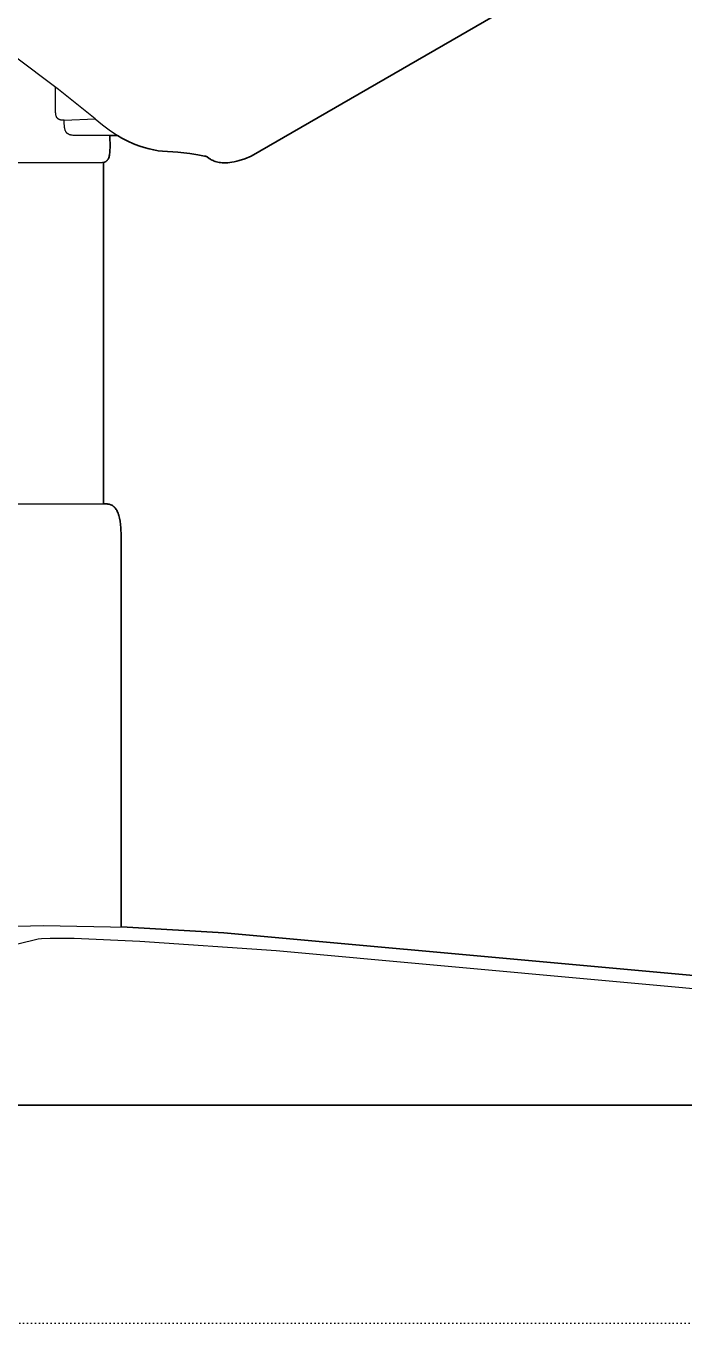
# Model space of a CAD drawing. Header units: millimetres. Extents: x 0 to 1824, y -1116 to 893.
# Drawn here: x 1456.4 to 1640.2, y 0 to 362.2 of the extents above; entities that cross this region are included whole.
import ezdxf

# ---------------------------------------------------------------- set-up
doc = ezdxf.new("R2010")
doc.units = ezdxf.units.MM
doc.linetypes.add('Dots', pattern=[1, 0, -1])
doc.layers.add('Blocks', color=7, linetype='Continuous')
for name, color, linetype, lineweight, true_color in [('Blocks$Inner', 7, 'Continuous', 25, 0x007f00), ('Blocks$Outline', 7, 'Continuous', 35, 0xff3f3f), ('Groud', 7, 'Dots', 25, 0x243775)]:
    doc.layers.add(name, color=color, linetype=linetype, lineweight=lineweight, true_color=true_color)

# ---------------------------------------------------------------- blocks, each defined once
blk = doc.blocks.new('Oxford Low Office Chair Side')
at = {"layer": 'Blocks$Inner'}
for points in [[(402.42, 331.67), (400.32, 331.67), (390.28, 331.67), (390.03, 331.67), (389.8, 331.69), (389.69, 331.7), (389.58, 331.72), (389.48, 331.74), (389.38, 331.76), (389.38, 331.76), (389.37, 331.76), (389.37, 331.76), (389.37, 331.76), (389.36, 331.76), (389.36, 331.76), (389.36, 331.76), (389.35, 331.76), (389.35, 331.76), (389.35, 331.76), (389.35, 331.76), (389.34, 331.76), (389.34, 331.76), (389.34, 331.77), (389.33, 331.77), (389.33, 331.77), (389.33, 331.77), (389.33, 331.77), (389.32, 331.77), (389.32, 331.77), (389.32, 331.77), (389.31, 331.77), (389.31, 331.77), (389.31, 331.77), (389.3, 331.77), (389.3, 331.77), (389.3, 331.78), (389.3, 331.78), (389.29, 331.78), (389.29, 331.78), (389.29, 331.78), (389.28, 331.78), (389.27, 331.78), (389.27, 331.78), (389.27, 331.78), (389.26, 331.78), (389.26, 331.78), (389.26, 331.79), (389.25, 331.79), (389.25, 331.79), (389.25, 331.79), (389.25, 331.79), (389.24, 331.79), (389.24, 331.79), (389.24, 331.79), (389.23, 331.79), (389.23, 331.79), (389.23, 331.79), (389.23, 331.79), (389.22, 331.8), (389.22, 331.8), (389.22, 331.8), (389.21, 331.8), (389.21, 331.8), (389.21, 331.8), (389.21, 331.8), (389.2, 331.8), (389.2, 331.8), (389.2, 331.8), (389.19, 331.8), (389.19, 331.8), (389.19, 331.81), (389.19, 331.81), (389.18, 331.81), (389.18, 331.81), (389.18, 331.81), (389.17, 331.81), (389.17, 331.81), (389.17, 331.81), (389.17, 331.81), (389.16, 331.81), (389.16, 331.81), (389.16, 331.81), (389.15, 331.82), (389.15, 331.82), (389.15, 331.82), (389.15, 331.82), (389.14, 331.82), (389.14, 331.82), (389.14, 331.82), (389.13, 331.82), (389.13, 331.82), (389.13, 331.82), (389.13, 331.82), (389.12, 331.83), (389.12, 331.83), (389.12, 331.83), (389.12, 331.83), (389.11, 331.83), (389.11, 331.83), (389.11, 331.83), (389.1, 331.83), (389.1, 331.83), (389.02, 331.86), (388.93, 331.9), (388.93, 331.9), (388.93, 331.9), (388.92, 331.9), (388.92, 331.9), (388.92, 331.9), (388.92, 331.9), (388.92, 331.9), (388.91, 331.91), (388.91, 331.91), (388.91, 331.91), (388.91, 331.91), (388.9, 331.91), (388.9, 331.91), (388.9, 331.91), (388.89, 331.91), (388.89, 331.91), (388.85, 331.93), (388.85, 331.93), (388.85, 331.93), (388.85, 331.94), (388.84, 331.94), (388.83, 331.94), (388.83, 331.94), (388.83, 331.94), (388.83, 331.95), (388.82, 331.95), (388.82, 331.95), (388.82, 331.95), (388.82, 331.95), (388.81, 331.95), (388.81, 331.95), (388.81, 331.95), (388.81, 331.95), (388.8, 331.96), (388.8, 331.96), (388.8, 331.96), (388.8, 331.96), (388.8, 331.96), (388.79, 331.96), (388.79, 331.96), (388.79, 331.96), (388.79, 331.97), (388.78, 331.97), (388.78, 331.97), (388.78, 331.97), (388.78, 331.97), (388.74, 331.99), (388.7, 332.01), (388.63, 332.05), (388.63, 332.05), (388.63, 332.06), (388.63, 332.06), (388.62, 332.06), (388.62, 332.06), (388.62, 332.06), (388.62, 332.06), (388.62, 332.06), (388.61, 332.07), (388.61, 332.07), (388.61, 332.07), (388.61, 332.07), (388.61, 332.07), (388.6, 332.07), (388.6, 332.07), (388.6, 332.07), (388.6, 332.08), (388.59, 332.08), (388.59, 332.08), (388.59, 332.08), (388.59, 332.08), (388.59, 332.08), (388.58, 332.08), (388.58, 332.09), (388.58, 332.09), (388.58, 332.09), (388.58, 332.09), (388.57, 332.09), (388.57, 332.09), (388.57, 332.09), (388.57, 332.1), (388.57, 332.1), (388.5, 332.14), (388.47, 332.17), (388.47, 332.17), (388.47, 332.17), (388.46, 332.17), (388.46, 332.18), (388.46, 332.18), (388.46, 332.18), (388.46, 332.18), (388.45, 332.18), (388.45, 332.18), (388.45, 332.18), (388.45, 332.19), (388.45, 332.19), (388.44, 332.19), (388.44, 332.19), (388.44, 332.19), (388.44, 332.19), (388.44, 332.19), (388.44, 332.2), (388.43, 332.2), (388.43, 332.2), (388.43, 332.2), (388.43, 332.2), (388.43, 332.2), (388.42, 332.21), (388.42, 332.21), (388.42, 332.21), (388.42, 332.21), (388.42, 332.21), (388.41, 332.21), (388.41, 332.22), (388.41, 332.22), (388.41, 332.22), (388.38, 332.24), (388.35, 332.27), (388.35, 332.27), (388.35, 332.27), (388.35, 332.28), (388.34, 332.28), (388.34, 332.28), (388.34, 332.28), (388.34, 332.28), (388.34, 332.28), (388.34, 332.29), (388.33, 332.29), (388.33, 332.29), (388.33, 332.29), (388.33, 332.29), (388.33, 332.29), (388.33, 332.3), (388.32, 332.3), (388.32, 332.3), (388.32, 332.3), (388.32, 332.3), (388.32, 332.3), (388.32, 332.31), (388.31, 332.31), (388.31, 332.31), (388.31, 332.31), (388.31, 332.31), (388.31, 332.31), (388.3, 332.32), (388.3, 332.32), (388.3, 332.32), (388.3, 332.32), (388.3, 332.32), (388.3, 332.32), (388.29, 332.33), (388.29, 332.33), (388.29, 332.33), (388.29, 332.33), (388.29, 332.33), (388.29, 332.34), (388.28, 332.34), (388.28, 332.34), (388.28, 332.34), (388.28, 332.34), (388.28, 332.34), (388.28, 332.35), (388.27, 332.35), (388.27, 332.35), (388.27, 332.35), (388.27, 332.35), (388.27, 332.35), (388.27, 332.36), (388.26, 332.36), (388.26, 332.36), (388.26, 332.36), (388.26, 332.36), (388.26, 332.37), (388.26, 332.37), (388.26, 332.37), (388.25, 332.37), (388.25, 332.37), (388.25, 332.37), (388.25, 332.38), (388.25, 332.38), (388.25, 332.38), (388.24, 332.38), (388.22, 332.41), (388.19, 332.44), (388.17, 332.47), (388.12, 332.53), (388.12, 332.53), (388.12, 332.53), (388.12, 332.54), (388.12, 332.54), (388.12, 332.54), (388.12, 332.54), (388.11, 332.54), (388.11, 332.55), (388.11, 332.55), (388.11, 332.55), (388.11, 332.55), (388.11, 332.55), (388.11, 332.56), (388.1, 332.56), (388.1, 332.56), (388.1, 332.56), (388.08, 332.59), (388.06, 332.63), (388.04, 332.66), (388.02, 332.69), (388, 332.72), (387.96, 332.79), (387.89, 332.93), (387.83, 333.08), (387.78, 333.24), (387.74, 333.4), (387.7, 333.56), (387.64, 333.91), (387.6, 334.28), (387.56, 335.06), (387.55, 335.88), (396.23, 336.25), (398.21, 334.62), (400.1, 333.2), (401.91, 331.97), (403.65, 330.93), (405.3, 330.05), (406.89, 329.32), (408.4, 328.73), (409.85, 328.25), (411.23, 327.88), (412.54, 327.6), (413.8, 327.4), (415, 327.25), (419.28, 326.95), (422.59, 326.62), (424.86, 326.25), (426.29, 325.96), (426.75, 325.87), (426.94, 325.84), (427.02, 325.84), (427.22, 325.8), (427.24, 325.8), (427.25, 325.79), (427.29, 325.77), (427.34, 325.74), (427.45, 325.67), (428.02, 325.26), (428.4, 325.01), (428.62, 324.88), (428.87, 324.76), (429.13, 324.63), (429.42, 324.51), (429.73, 324.4), (430.06, 324.3), (430.42, 324.21), (430.81, 324.14), (431.23, 324.08), (431.68, 324.04), (432.16, 324.02), (432.66, 324.02), (433.21, 324.05), (433.78, 324.11), (434.39, 324.2), (435.04, 324.32), (435.72, 324.47), (436.44, 324.66), (438, 325.16), (439.73, 325.83), (507.4, 364.89)], [(396.23, 336.25), (385.96, 344.5), (373.22, 354.04), (351.61, 369.49), (340.66, 377.43), (332.52, 383.84)], [(400.32, 331.67), (400.33, 328.25), (400.31, 327.56), (400.27, 326.93), (400.21, 326.36), (400.16, 326.11), (400.11, 325.86), (400.05, 325.64), (399.98, 325.42), (399.89, 325.23), (399.85, 325.14), (399.8, 325.05), (399.75, 324.96), (399.7, 324.88), (399.64, 324.8), (399.58, 324.73), (399.51, 324.66), (399.45, 324.59), (399.41, 324.56), (399.37, 324.53), (399.3, 324.47), (399.22, 324.41), (399.14, 324.36), (399.05, 324.32), (399.03, 324.3), (399.01, 324.29), (399, 324.29), (399, 324.29), (399, 324.29), (399, 324.29), (398.99, 324.29), (398.99, 324.28), (398.99, 324.28), (398.98, 324.28), (398.98, 324.28), (398.98, 324.28), (398.98, 324.28), (398.97, 324.28), (398.97, 324.27), (398.97, 324.27), (398.96, 324.27), (398.96, 324.27), (398.87, 324.23), (398.86, 324.23), (398.86, 324.23), (398.86, 324.23), (398.85, 324.22), (398.85, 324.22), (398.84, 324.22), (398.84, 324.22), (398.84, 324.22), (398.83, 324.22), (398.83, 324.22), (398.83, 324.21), (398.82, 324.21), (398.82, 324.21), (398.77, 324.19), (398.66, 324.16), (398.56, 324.13), (398.45, 324.1), (398.33, 324.08), (398.21, 324.06), (398.08, 324.04), (397.82, 324.02), (397.53, 324.02), (370.39, 324.02)], [(385.65, 336.45), (385.65, 336.45), (385.65, 336.45), (385.65, 336.46), (385.65, 336.46), (385.65, 336.46), (385.64, 336.46), (385.64, 336.46), (385.64, 336.46), (385.64, 336.47), (385.64, 336.47), (385.64, 336.47), (385.63, 336.47), (385.63, 336.47), (385.63, 336.47), (385.63, 336.48), (385.63, 336.48), (385.63, 336.48), (385.62, 336.48), (385.62, 336.49), (385.62, 336.49), (385.62, 336.49), (385.62, 336.49), (385.62, 336.49), (385.61, 336.49), (385.61, 336.49), (385.61, 336.5), (385.61, 336.5), (385.61, 336.5), (385.61, 336.5), (385.61, 336.5), (385.61, 336.5), (385.61, 336.5), (385.6, 336.51), (385.6, 336.51), (385.6, 336.51), (385.58, 336.53), (385.54, 336.58), (385.53, 336.61), (385.53, 336.61), (385.52, 336.61), (385.52, 336.61), (385.52, 336.61), (385.52, 336.62), (385.52, 336.62), (385.52, 336.62), (385.52, 336.62), (385.52, 336.62), (385.51, 336.63), (385.51, 336.63), (385.51, 336.63), (385.51, 336.63), (385.51, 336.63), (385.48, 336.68), (385.45, 336.74), (385.42, 336.79), (385.39, 336.85), (385.36, 336.91), (385.31, 337.03), (385.27, 337.16), (385.23, 337.3), (385.2, 337.45), (385.17, 337.6), (385.15, 337.76), (385.11, 338.11), (385.09, 338.49), (385.07, 339.35), (385.07, 345.18)], [(387.55, 335.88), (387.16, 335.89), (387.07, 335.9), (387.06, 335.9), (387.06, 335.9), (387.05, 335.9), (387.05, 335.9), (387.05, 335.9), (387.05, 335.9), (387.04, 335.9), (387.04, 335.9), (387.04, 335.9), (387.03, 335.9), (387.03, 335.9), (387.03, 335.9), (387.03, 335.9), (387.02, 335.9), (387.02, 335.9), (387.02, 335.9), (387.02, 335.9), (387.01, 335.9), (387.01, 335.9), (387.01, 335.9), (387, 335.9), (387, 335.9), (387, 335.9), (387, 335.9), (386.99, 335.9), (386.99, 335.9), (386.99, 335.9), (386.98, 335.9), (386.98, 335.9), (386.98, 335.9), (386.98, 335.9), (386.97, 335.9), (386.97, 335.9), (386.97, 335.91), (386.97, 335.91), (386.96, 335.91), (386.96, 335.91), (386.96, 335.91), (386.95, 335.91), (386.95, 335.91), (386.95, 335.91), (386.95, 335.91), (386.94, 335.91), (386.94, 335.91), (386.94, 335.91), (386.94, 335.91), (386.93, 335.91), (386.89, 335.91), (386.89, 335.91), (386.88, 335.91), (386.88, 335.92), (386.88, 335.92), (386.88, 335.92), (386.87, 335.92), (386.87, 335.92), (386.87, 335.92), (386.87, 335.92), (386.86, 335.92), (386.86, 335.92), (386.86, 335.92), (386.86, 335.92), (386.85, 335.92), (386.85, 335.92), (386.85, 335.92), (386.81, 335.93), (386.65, 335.95), (386.61, 335.96), (386.6, 335.96), (386.6, 335.96), (386.6, 335.96), (386.6, 335.96), (386.6, 335.96), (386.59, 335.96), (386.59, 335.96), (386.59, 335.96), (386.58, 335.97), (386.57, 335.97), (386.5, 335.99), (386.36, 336.02), (386.22, 336.07), (386.19, 336.08), (386.19, 336.08), (386.19, 336.09), (386.19, 336.09), (386.18, 336.09), (386.18, 336.09), (386.18, 336.09), (386.18, 336.09), (386.18, 336.09), (386.17, 336.09), (386.17, 336.09), (386.17, 336.09), (386.17, 336.09), (386.17, 336.1), (386.16, 336.1), (386.16, 336.1), (386.16, 336.1), (386.16, 336.1), (386.16, 336.1), (386.15, 336.1), (386.15, 336.1), (386.15, 336.1), (386.15, 336.1), (386.15, 336.1), (386.14, 336.1), (386.14, 336.11), (386.14, 336.11), (386.14, 336.11), (386.14, 336.11), (386.13, 336.11), (386.13, 336.11), (386.13, 336.11), (386.12, 336.11), (386.12, 336.11), (386.12, 336.12), (386.12, 336.12), (386.11, 336.12), (386.11, 336.12), (386.11, 336.12), (386.1, 336.12), (386.1, 336.13), (386.1, 336.13), (386.1, 336.13), (386.09, 336.13), (386.09, 336.13), (386.09, 336.13), (386.09, 336.13), (386.08, 336.13), (386.08, 336.13), (386.08, 336.13), (386.08, 336.14), (386.08, 336.14), (386.07, 336.14), (386.07, 336.14), (386.07, 336.14), (386.07, 336.14), (386.07, 336.14), (386.06, 336.14), (386.06, 336.14), (386.06, 336.15), (386.06, 336.15), (386.06, 336.15), (386.06, 336.15), (386.05, 336.15), (386.05, 336.15), (386.05, 336.15), (386.05, 336.15), (386.05, 336.15), (386.02, 336.17), (385.99, 336.18), (385.99, 336.18), (385.99, 336.19), (385.98, 336.19), (385.98, 336.19), (385.98, 336.19), (385.98, 336.19), (385.98, 336.19), (385.98, 336.19), (385.97, 336.19), (385.97, 336.19), (385.97, 336.2), (385.97, 336.2), (385.96, 336.2), (385.96, 336.2), (385.96, 336.2), (385.96, 336.2), (385.96, 336.2), (385.96, 336.2), (385.95, 336.2), (385.95, 336.21), (385.95, 336.21), (385.95, 336.21), (385.95, 336.21), (385.95, 336.21), (385.94, 336.21), (385.94, 336.21), (385.94, 336.21), (385.94, 336.21), (385.94, 336.22), (385.91, 336.23), (385.91, 336.23), (385.91, 336.24), (385.9, 336.24), (385.9, 336.24), (385.9, 336.24), (385.9, 336.24), (385.9, 336.24), (385.9, 336.24), (385.89, 336.24), (385.89, 336.24), (385.89, 336.25), (385.89, 336.25), (385.89, 336.25), (385.89, 336.25), (385.88, 336.25), (385.88, 336.25), (385.88, 336.25), (385.88, 336.26), (385.88, 336.26), (385.87, 336.26), (385.87, 336.26), (385.87, 336.26), (385.87, 336.26), (385.87, 336.26), (385.87, 336.26), (385.86, 336.26), (385.86, 336.26), (385.86, 336.27), (385.86, 336.27), (385.86, 336.27), (385.86, 336.27), (385.86, 336.27), (385.85, 336.27), (385.85, 336.27), (385.85, 336.27), (385.85, 336.28), (385.85, 336.28), (385.84, 336.28), (385.84, 336.28), (385.84, 336.28), (385.84, 336.28), (385.84, 336.28), (385.83, 336.29), (385.83, 336.29), (385.83, 336.29), (385.83, 336.29), (385.82, 336.29), (385.82, 336.29), (385.82, 336.3), (385.82, 336.3), (385.82, 336.3), (385.82, 336.3), (385.81, 336.3), (385.81, 336.3), (385.81, 336.3), (385.81, 336.3), (385.81, 336.31), (385.81, 336.31), (385.81, 336.31), (385.8, 336.31), (385.8, 336.31), (385.8, 336.31), (385.8, 336.31), (385.8, 336.31), (385.8, 336.31), (385.8, 336.32), (385.79, 336.32), (385.79, 336.32), (385.79, 336.32), (385.79, 336.32), (385.77, 336.34), (385.76, 336.34), (385.76, 336.34), (385.76, 336.34), (385.76, 336.35), (385.76, 336.35), (385.76, 336.35), (385.76, 336.35), (385.75, 336.35), (385.75, 336.35), (385.75, 336.35), (385.75, 336.36), (385.75, 336.36), (385.75, 336.36), (385.74, 336.36), (385.74, 336.36), (385.74, 336.36), (385.74, 336.37), (385.74, 336.37), (385.73, 336.37), (385.73, 336.37), (385.73, 336.37), (385.73, 336.37), (385.73, 336.37), (385.73, 336.38), (385.73, 336.38), (385.72, 336.38), (385.72, 336.38), (385.7, 336.4), (385.7, 336.4), (385.7, 336.41), (385.69, 336.41), (385.69, 336.41), (385.69, 336.41), (385.69, 336.41), (385.69, 336.41), (385.69, 336.41), (385.69, 336.41), (385.69, 336.42), (385.68, 336.42), (385.68, 336.42), (385.68, 336.42), (385.68, 336.42), (385.68, 336.42), (385.68, 336.42), (385.68, 336.43), (385.67, 336.43), (385.67, 336.43), (385.67, 336.43)], [(398.47, 324.11), (398.47, 228.76)], [(368.52, 228.76), (399.2, 228.76), (399.46, 228.75), (399.46, 228.75), (399.46, 228.75), (399.47, 228.75), (399.47, 228.75), (399.48, 228.75), (399.48, 228.75), (399.48, 228.75), (399.49, 228.75), (399.49, 228.75), (399.49, 228.75), (399.5, 228.75), (399.5, 228.75), (399.52, 228.75), (399.58, 228.74), (399.58, 228.74), (399.59, 228.74), (399.59, 228.74), (399.59, 228.74), (399.6, 228.74), (399.6, 228.74), (399.61, 228.74), (399.61, 228.74), (399.64, 228.74), (399.64, 228.73), (399.65, 228.73), (399.65, 228.73), (399.65, 228.73), (399.66, 228.73), (399.66, 228.73), (399.67, 228.73), (399.67, 228.73), (399.7, 228.73), (399.82, 228.71), (399.94, 228.69), (400, 228.68), (400.05, 228.67), (400.17, 228.64), (400.28, 228.61), (400.34, 228.59), (400.39, 228.57), (400.5, 228.53), (400.6, 228.49), (400.61, 228.49), (400.61, 228.48), (400.61, 228.48), (400.62, 228.48), (400.62, 228.48), (400.62, 228.48), (400.63, 228.48), (400.63, 228.47), (400.66, 228.46), (400.71, 228.44), (400.81, 228.39), (401.01, 228.27), (401.2, 228.14), (401.25, 228.1), (401.3, 228.06), (401.34, 228.03), (401.39, 227.99), (401.39, 227.98), (401.39, 227.98), (401.4, 227.98), (401.4, 227.98), (401.4, 227.97), (401.41, 227.97), (401.41, 227.97), (401.41, 227.97), (401.41, 227.96), (401.42, 227.96), (401.42, 227.96), (401.42, 227.96), (401.43, 227.95), (401.43, 227.95), (401.43, 227.95), (401.43, 227.95), (401.48, 227.9), (401.48, 227.9), (401.48, 227.9), (401.49, 227.9), (401.49, 227.89), (401.49, 227.89), (401.49, 227.89), (401.5, 227.89), (401.5, 227.88), (401.5, 227.88), (401.51, 227.88), (401.51, 227.88), (401.51, 227.87), (401.52, 227.86), (401.52, 227.86), (401.53, 227.86), (401.53, 227.85), (401.53, 227.85), (401.54, 227.85), (401.54, 227.85), (401.54, 227.84), (401.54, 227.84), (401.55, 227.84), (401.55, 227.83), (401.55, 227.83), (401.55, 227.83), (401.56, 227.83), (401.56, 227.82), (401.56, 227.82), (401.57, 227.82), (401.61, 227.77), (401.65, 227.73), (401.73, 227.63), (401.78, 227.58), (401.82, 227.53), (401.9, 227.43), (402.05, 227.21), (402.2, 226.97), (402.33, 226.71), (402.46, 226.44), (402.58, 226.14), (402.7, 225.82), (402.8, 225.49), (402.99, 224.76), (403.14, 223.95), (403.26, 223.05), (403.35, 222.06), (403.42, 219.83), (403.42, 110.61)], [(345.1, 110.11), (381.73, 111.04), (405.11, 110.57), (432.11, 108.99), (635.12, 90.58)], [(631.4, 60.83), (294.98, 60.83)], [(303.28, 88.54), (379.5, 107.13), (379.85, 107.21), (380.26, 107.28), (381.21, 107.39), (383.63, 107.53), (390.31, 107.53), (408.64, 106.68), (446.79, 104.03), (629.73, 87.42)]]:
    blk.add_lwpolyline(points, dxfattribs=at)
at = {"layer": 'Blocks$Outline'}
for points in [[(507.4, 364.89), (439.73, 325.83), (438, 325.16), (436.44, 324.66), (435.72, 324.47), (435.04, 324.32), (434.39, 324.2), (433.78, 324.11), (433.21, 324.05), (432.66, 324.02), (432.16, 324.02), (431.68, 324.04), (431.23, 324.08), (430.81, 324.14), (430.42, 324.21), (430.06, 324.3), (429.73, 324.4), (429.42, 324.51), (429.13, 324.63), (428.87, 324.76), (428.62, 324.88), (428.4, 325.01), (428.02, 325.26), (427.45, 325.67), (427.34, 325.74), (427.29, 325.77), (427.25, 325.79), (427.24, 325.8), (427.22, 325.8), (427.02, 325.84)], [(400.32, 331.67), (400.33, 328.25), (400.31, 327.56), (400.27, 326.93), (400.21, 326.36), (400.16, 326.11), (400.11, 325.86), (400.05, 325.64), (399.98, 325.42), (399.89, 325.23), (399.85, 325.14), (399.8, 325.05), (399.75, 324.96), (399.7, 324.88), (399.64, 324.8), (399.58, 324.73), (399.51, 324.66), (399.45, 324.59), (399.41, 324.56), (399.37, 324.53), (399.3, 324.47), (399.22, 324.41), (399.14, 324.36), (399.05, 324.32), (399.03, 324.3), (399.01, 324.29), (399, 324.29), (399, 324.29), (399, 324.29), (399, 324.29), (398.99, 324.29), (398.99, 324.28), (398.99, 324.28), (398.98, 324.28), (398.98, 324.28), (398.98, 324.28), (398.98, 324.28), (398.97, 324.28), (398.97, 324.27), (398.97, 324.27), (398.96, 324.27), (398.96, 324.27), (398.87, 324.23), (398.86, 324.23), (398.86, 324.23), (398.86, 324.23), (398.85, 324.22), (398.85, 324.22), (398.84, 324.22), (398.84, 324.22), (398.84, 324.22), (398.83, 324.22), (398.83, 324.22), (398.83, 324.21), (398.82, 324.21), (398.82, 324.21), (398.77, 324.19), (398.66, 324.16), (398.56, 324.13), (398.47, 324.11)], [(402.42, 331.67), (400.32, 331.67)], [(427.02, 325.84), (426.94, 325.84), (426.75, 325.87), (426.29, 325.96), (424.86, 326.25), (422.59, 326.62), (419.28, 326.95), (415, 327.25), (413.8, 327.4), (412.54, 327.6), (411.23, 327.88), (409.85, 328.25), (408.4, 328.73), (406.89, 329.32), (405.3, 330.05), (403.65, 330.93), (402.42, 331.67)], [(398.47, 324.11), (398.47, 228.76)], [(398.47, 228.76), (399.2, 228.76)], [(399.2, 228.76), (399.46, 228.75)], [(399.46, 228.75), (399.46, 228.75)], [(399.46, 228.75), (399.46, 228.75)], [(399.46, 228.75), (399.47, 228.75)], [(399.47, 228.75), (399.47, 228.75)], [(399.47, 228.75), (399.48, 228.75)], [(399.48, 228.75), (399.48, 228.75)], [(399.48, 228.75), (399.48, 228.75)], [(399.48, 228.75), (399.49, 228.75)], [(399.49, 228.75), (399.49, 228.75)], [(399.49, 228.75), (399.49, 228.75)], [(399.49, 228.75), (399.5, 228.75)], [(399.5, 228.75), (399.5, 228.75)], [(399.5, 228.75), (399.52, 228.75)], [(399.52, 228.75), (399.58, 228.74)], [(399.58, 228.74), (399.58, 228.74)], [(399.58, 228.74), (399.59, 228.74)], [(399.59, 228.74), (399.59, 228.74)], [(399.59, 228.74), (399.59, 228.74)], [(399.59, 228.74), (399.6, 228.74)], [(399.6, 228.74), (399.6, 228.74)], [(399.6, 228.74), (399.61, 228.74)], [(399.61, 228.74), (399.61, 228.74)], [(399.61, 228.74), (399.64, 228.74)], [(399.64, 228.74), (399.64, 228.73)], [(399.64, 228.73), (399.65, 228.73)], [(399.65, 228.73), (399.65, 228.73)], [(399.65, 228.73), (399.65, 228.73)], [(399.65, 228.73), (399.66, 228.73)], [(399.66, 228.73), (399.66, 228.73)], [(399.66, 228.73), (399.67, 228.73)], [(399.67, 228.73), (399.67, 228.73)], [(399.67, 228.73), (399.7, 228.73)], [(399.7, 228.73), (399.82, 228.71)], [(399.82, 228.71), (399.94, 228.69)], [(399.94, 228.69), (400, 228.68)], [(400, 228.68), (400.05, 228.67)], [(400.05, 228.67), (400.17, 228.64)], [(400.17, 228.64), (400.28, 228.61)], [(400.28, 228.61), (400.34, 228.59)], [(400.34, 228.59), (400.39, 228.57)], [(400.39, 228.57), (400.5, 228.53)], [(400.5, 228.53), (400.6, 228.49)], [(400.6, 228.49), (400.61, 228.49)], [(400.61, 228.49), (400.61, 228.48)], [(400.61, 228.48), (400.61, 228.48)], [(400.61, 228.48), (400.62, 228.48)], [(400.62, 228.48), (400.62, 228.48)], [(400.62, 228.48), (400.62, 228.48)], [(400.62, 228.48), (400.63, 228.48)], [(400.63, 228.48), (400.63, 228.47)], [(400.63, 228.47), (400.66, 228.46)], [(400.66, 228.46), (400.71, 228.44)], [(400.71, 228.44), (400.81, 228.39)], [(400.81, 228.39), (401.01, 228.27)], [(401.01, 228.27), (401.2, 228.14)], [(401.2, 228.14), (401.25, 228.1)], [(401.25, 228.1), (401.3, 228.06)], [(401.3, 228.06), (401.34, 228.03)], [(401.34, 228.03), (401.39, 227.99)], [(401.39, 227.99), (401.39, 227.98)], [(401.39, 227.98), (401.39, 227.98)], [(401.39, 227.98), (401.4, 227.98)], [(401.4, 227.98), (401.4, 227.98)], [(401.4, 227.98), (401.4, 227.97)], [(401.4, 227.97), (401.41, 227.97)], [(401.41, 227.97), (401.41, 227.97)], [(401.41, 227.97), (401.41, 227.97)], [(401.41, 227.97), (401.41, 227.96)], [(401.41, 227.96), (401.42, 227.96)], [(401.42, 227.96), (401.42, 227.96)], [(401.42, 227.96), (401.42, 227.96)], [(401.42, 227.96), (401.43, 227.95)], [(401.43, 227.95), (401.43, 227.95)], [(401.43, 227.95), (401.43, 227.95)], [(401.43, 227.95), (401.43, 227.95)], [(401.43, 227.95), (401.48, 227.9)], [(401.48, 227.9), (401.48, 227.9)], [(401.48, 227.9), (401.48, 227.9)], [(401.48, 227.9), (401.49, 227.9)], [(401.49, 227.9), (401.49, 227.89)], [(401.49, 227.89), (401.49, 227.89)], [(401.49, 227.89), (401.49, 227.89)], [(401.49, 227.89), (401.5, 227.89)], [(401.5, 227.89), (401.5, 227.88)], [(401.5, 227.88), (401.5, 227.88)], [(401.5, 227.88), (401.51, 227.88)], [(401.51, 227.88), (401.51, 227.88)], [(401.51, 227.88), (401.51, 227.87)], [(401.51, 227.87), (401.52, 227.86)], [(401.52, 227.86), (401.52, 227.86)], [(401.52, 227.86), (401.53, 227.86)], [(401.53, 227.86), (401.53, 227.85)], [(401.53, 227.85), (401.53, 227.85)], [(401.53, 227.85), (401.54, 227.85)], [(401.54, 227.85), (401.54, 227.85)], [(401.54, 227.85), (401.54, 227.84)], [(401.54, 227.84), (401.54, 227.84)], [(401.54, 227.84), (401.55, 227.84)], [(401.55, 227.84), (401.55, 227.83)], [(401.55, 227.83), (401.55, 227.83)], [(401.55, 227.83), (401.55, 227.83)], [(401.55, 227.83), (401.56, 227.83)], [(401.56, 227.83), (401.56, 227.82)], [(401.56, 227.82), (401.56, 227.82)], [(401.56, 227.82), (401.57, 227.82)], [(401.57, 227.82), (401.61, 227.77)], [(401.61, 227.77), (401.65, 227.73)], [(401.65, 227.73), (401.73, 227.63)], [(401.73, 227.63), (401.78, 227.58)], [(401.78, 227.58), (401.82, 227.53)], [(401.82, 227.53), (401.9, 227.43)], [(401.9, 227.43), (402.05, 227.21)], [(402.05, 227.21), (402.2, 226.97)], [(402.2, 226.97), (402.33, 226.71)], [(402.33, 226.71), (402.46, 226.44)], [(402.46, 226.44), (402.58, 226.14)], [(402.58, 226.14), (402.7, 225.82)], [(402.7, 225.82), (402.8, 225.49)], [(402.8, 225.49), (402.99, 224.76)], [(402.99, 224.76), (403.14, 223.95)], [(403.14, 223.95), (403.26, 223.05)], [(403.26, 223.05), (403.35, 222.06)], [(403.35, 222.06), (403.42, 219.83)], [(403.42, 219.83), (403.42, 110.61)], [(403.42, 110.61), (405.11, 110.57)], [(405.11, 110.57), (432.11, 108.99)], [(432.11, 108.99), (635.12, 90.58)], [(628.42, 60.83), (294.98, 60.83)]]:
    blk.add_lwpolyline(points, dxfattribs=at)

msp = doc.modelspace()

# ---------------------------------------------------------------- linework, layer by layer
at = {"layer": 'Groud'}
msp.add_lwpolyline([(1079.53, 0), (1824.1, 0)], dxfattribs=at)

# ---------------------------------------------------------------- block references
at = {"layer": 'Blocks'}
msp.add_blockref('Oxford Low Office Chair Side', (1079.53, 0), dxfattribs=at)

doc.saveas('drawing.dxf')
